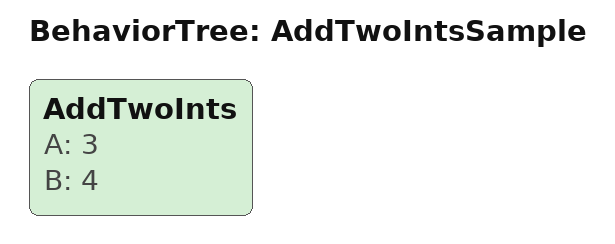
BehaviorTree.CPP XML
<root BTCPP_format="4">
  <BehaviorTree ID="AddTwoIntsSample">
    <AddTwoInts A="3" B="4"/>
  </BehaviorTree>
</root>
